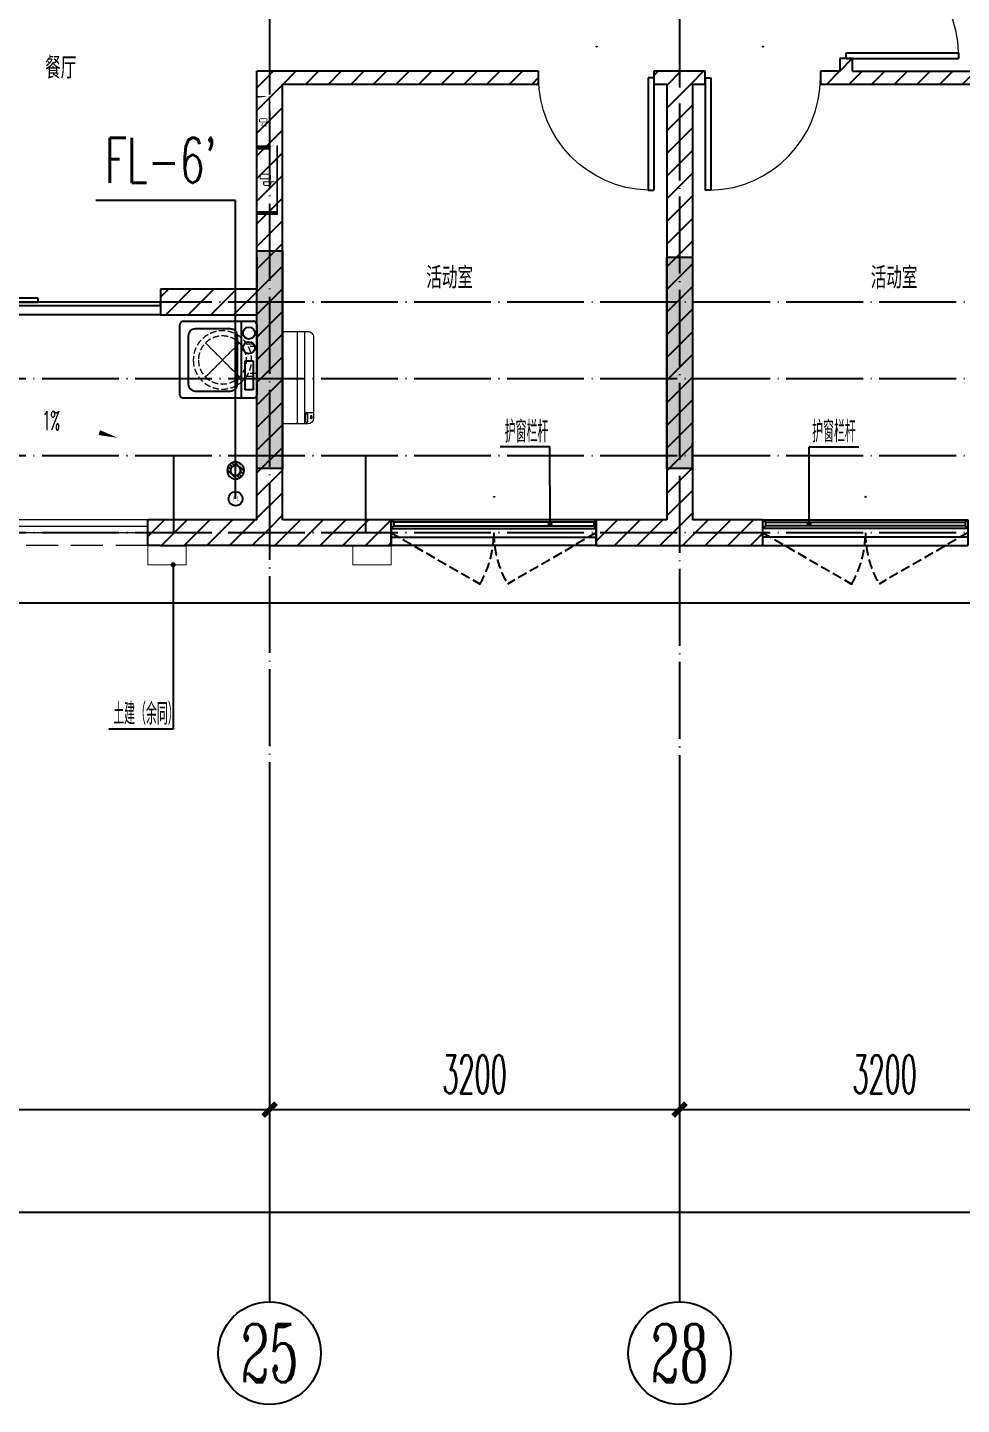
# Model space of a CAD drawing. Extents: x 27938 to 1507990, y 110129 to 923079.
# Drawn here: x 860328 to 867617, y 277410 to 288152 of the extents above; entities that cross this region are included whole.
import ezdxf
from ezdxf.enums import TextEntityAlignment as Align

# ---------------------------------------------------------------- set-up
doc = ezdxf.new("R2010")
doc.units = 0
doc.header["$LTSCALE"] = 1000
doc.header["$MEASUREMENT"] = 0
for name, pattern in [('$1$DASH', [0.35, 0.25, -0.1]), ('DASH', [0.35, 0.25, -0.1]), ('DOTE', [2.4200000000000004, 2, -0.2, 0.02, -0.2])]:
    doc.linetypes.add(name, pattern=pattern)
for name, color, linetype in [('----建筑底图', 8, 'Continuous'), ('3-栏杆1', 135, 'Continuous'), ('AXIS', 3, 'Continuous'), ('AXIS_TEXT', 7, 'Continuous'), ('COLU', 7, 'Continuous'), ('DIM_LEAD', 3, 'Continuous'), ('DIM_废水', 31, 'Continuous'), ('DOTE', 1, 'Continuous'), ('EQUIP_地漏', 7, 'Continuous'), ('LVTRY', 6, 'Continuous'), ('PUB_HATCH', 8, 'Continuous'), ('PUB_TEXT', 4, 'Continuous'), ('S-砼墙填充', 251, 'Continuous'), ('VPIPE-凝结', 150, 'N'), ('VPIPE-废水', 31, 'Continuous'), ('WALL', 9, 'Continuous'), ('WINDOW', 4, 'Continuous'), ('WINDOW_TEXT', 7, 'Continuous'), ('看线', 251, 'Continuous')]:
    doc.layers.add(name, color=color, linetype=linetype)
for name, color, linetype, lineweight in [('EQUIP-消防', 3, 'Continuous', 20), ('平面-排水沟', 86, 'Continuous', 15), ('平面-栏杆', 135, 'Continuous', 15), ('平面-看线', 45, 'Continuous', 15), ('平面-空调预留孔', 173, 'Continuous', 15), ('粉刷', 251, 'Continuous', 9)]:
    doc.layers.add(name, color=color, linetype=linetype, lineweight=lineweight)
doc.styles.add('_TCH_AXIS', font='COMPLEX', dxfattribs={"bigfont": 'GBCBIG'})
doc.styles.add('_TCH_DIM', font='SIMPLEX.shx', dxfattribs={"width": 0.7, "bigfont": 'GBCBIG.shx'})
doc.styles.add('_TCH_DIM_T3', font='SIMPLEX.shx', dxfattribs={"width": 0.4941176470588236, "bigfont": 'GBCBIG.shx'})
doc.styles.add('_TCH_WINDOW', font='SIMPLEX.shx', dxfattribs={"width": 0.7, "height": 3.5, "bigfont": 'GBCBIG.shx'})
doc.styles.add('_TWT_SERIAL', font='SIMPLEX', dxfattribs={"width": 0.8, "height": 3.5, "bigfont": 'HZTXT'})
doc.styles.add('COMPLEX', font='COMPLEX')
doc.styles.get("Standard").update_dxf_attribs({"font": 'gbenor.shx', "bigfont": 'gbcbig.shx'})
doc.styles.add('房间名称', font='TSSDENG', dxfattribs={"width": 0.8, "bigfont": 'HZTXT'})
doc.linetypes.add('N', pattern='A,3,-0.2,["N",Standard,S=0.25,R=0,X=-0.1,Y=-0.115],-0.2', length=3.4)
doc.dimstyles.new('_TCH_ARCH&&100', dxfattribs={"dimtxt": 297.5, "dimasz": 100, "dimexe": 250, "dimexo": 300, "dimgap": 126.25, "dimtad": 1, "dimdec": 0, "dimzin": 0, "dimdsep": 46, "dimtxsty": '_TCH_DIM_T3', "dimblk": 'ARCHTICK', "dimcen": 0.09, "dimclrt": 4, "dimazin": 2, "dimtfac": 1, "dimtdec": 0, "dimtix": 1, "dimtmove": 2, "dimatfit": 3, "dimfxl": 100, "dimtolj": 1, "dimtzin": 0, "dimarcsym": 0})
pattern_1 = [(45, (0, 89.755675), (-88.38838300365748, 88.3883830036575), [])]

# ---------------------------------------------------------------- blocks, each defined once
blk = doc.blocks.new('ASDFSD')
at = {"layer": '3-栏杆1', "color": 5}
for p, q in [((681762.5879415963, 334937.5442401596), (681742.3193111992, 334955.3318184742)), ((681742.3193111992, 334955.3318184742), (681762.5879414161, 334937.5442403179)), ((681762.5879414161, 334937.5442403179), (681762.5879414133, 334908.2619604596)), ((683322.0506670028, 334937.4781505512), (681762.5879414163, 334937.5226424761)), ((683322.0506668226, 334937.5442278689), (683342.3192972196, 334955.3318061834)), ((683342.3192972196, 334955.3318061834), (683322.0506670028, 334937.5442280272)), ((683322.0506670028, 334937.5442280272), (683322.0506670056, 334908.2619481689)), ((681742.3193347491, 334888.4150854239), (681762.5879414133, 334908.2619604596)), ((681762.5879414135, 334908.2403724216), (683322.0506670056, 334908.1959003614)), ((683322.0506670056, 334908.2619481689), (683342.3192736697, 334888.4150731332)), ((683342.3192736697, 334888.4150731332), (683322.0506670056, 334908.2619481689))]:
    blk.add_line(p, q, dxfattribs=at)
blk = doc.blocks.new('A$C001338C2')
for p, q in [((844.9999883423079, 303.6000072514144), (54.99998834231155, 303.6000543390692)), ((109.0525457565491, 214.7673082745569), (109.0525510513944, 303.6000511174025)), ((-1.49359439092e-05, 248.6000576173246), (-2.84423585981e-05, 22.0000576172315)), ((899.9999715576414, 22.00000397306576), (899.9999850640525, 248.6000039731589)), ((21.99997024633922, 5.63059293199e-05), (877.9999702463392, 5.2843679441e-06))]:
    blk.add_line(p, q)
at = {"lineweight": 5}
for p, q in [((899.9999830474662, 214.7672611304297), (-1.69525337697e-05, 214.7673147745954)), ((899.9999787804518, 143.1781611304468), (-2.12195482163e-05, 143.1782147746126))]:
    blk.add_line(p, q, dxfattribs=at)
for points in [[(73.08482630450817, 275.0144977724194), (56.77886350143308, 275.0144987443309, -0.414213562373095), (51.27886382925863, 280.5144990721565), (51.27886400034913, 283.3844664433818, -0.414213562373095), (56.77886432817468, 288.8844661155563), (73.08482713124977, 288.8844651436448, -0.4142135623732024), (78.58482680342422, 283.3844648158192), (78.58482663233372, 280.5144974445939, -0.414213562373095)], [(89.24090579471158, 226.3562818807586), (22.19125331861505, 226.3562858772129, -0.414213562372504), (16.6912536464406, 231.8562862050385), (16.69125431894281, 243.1390318179401, -0.414213562373095), (22.19125464676836, 248.6390314901146), (89.24090712286488, 248.6390274936603, -0.414213562373095), (94.74090679503934, 243.1390271658347), (94.74090612253713, 231.8562815529331, -0.414213562373095)]]:
    blk.add_lwpolyline(points, format="xyb", close=True)
for centre, radius, start, end in [((54.99998506405609, 248.6000543390692), 55.0000000000001, 89.99999658490542, 179.9999965849054), ((844.9999850640525, 248.6000072514144), 55.0000000000001, 359.9999965849054, 89.99999658490542), ((21.9999715576414, 22.00005630592932), 22.00000000000004, 179.9999965849054, 269.9999965849054), ((877.9999715576414, 22.00000528436794), 22.00000000000004, 269.9999965849054, 359.9999965849054)]:
    blk.add_arc(centre, radius, start, end)
blk = doc.blocks.new('RECTANG')
for p, q in [((1.00000000000004, 1.00000000000004), (0, 1.00000000000004)), ((0, 1.00000000000004), (0, 0)), ((1.00000000000004, 0), (1.00000000000004, 1.00000000000004)), ((0, 0), (1.00000000000004, 0))]:
    blk.add_line(p, q)
blk = doc.blocks.new('洗衣机')
at = {"layer": 'LVTRY'}
for p, q in [((3790993.746954995, 243444.5237557961), (3790993.746954995, 242899.1124234381)), ((3791567.361739737, 243472.1311109139), (3791020.978428917, 243472.1311109139)), ((3791116.547650196, 243472.1311109139), (3791116.547650196, 242871.5050683203)), ((3791198.977629842, 243412.6941587822), (3791474.884451542, 243412.6941587822)), ((3791594.59321366, 242899.1124234381), (3791594.59321366, 243444.5237557961)), ((3791145.054954439, 242982.4807401235), (3791145.054954439, 243358.0271784722)), ((3791528.807126945, 243358.0271784722), (3791528.807126945, 242982.4807401235)), ((3791020.978428917, 242871.5050683203), (3791567.361739737, 242871.5050683203)), ((3791474.884451542, 242927.8137598135), (3791198.977629842, 242927.8137598135))]:
    blk.add_line(p, q, dxfattribs=at)
at = {"layer": 'LVTRY', "extrusion": (0, 0, -1)}
for centre, major_axis, ratio, start_param, end_param in [((3791020.978428917, 243444.5237557961), (-1.908531711022078e-08, 27.60735511779785), 0.9863847444471043, -1.570796326112996, 7.008549296472211e-10), ((3791055.147302595, 243379.8474220779), (-1.532403957494624e-08, 46.92390957762836), 0.9863847444493448, 3.141592653920872, 9.424777961100459), ((3791198.977629842, 243358.0271784722), (4.764609934498854e-09, 54.66698031005217), 0.9863847444472746, 4.712388980298719, 6.283185307091227), ((3791474.884451542, 243358.0271784722), (-4.76474120185596e-09, 54.66698031005217), 0.9863847444472746, 8.836242848531128e-11, 1.57079632688087), ((3791567.361739737, 243444.5237557961), (-5.264563262736361e-09, 27.60735511779785), 0.9863847444471043, 1.933262439024475e-10, 1.570796326982994), ((3791055.147302595, 243265.6659087724), (-1.532403957494624e-08, 46.92390957762836), 0.9863847444493448, 3.141592653920872, 9.424777961100459), ((3791198.977629842, 242982.4807401235), (-6.265914279833452e-09, 54.66698031005218), 0.9863847444472746, 3.141592653705994, 4.712388980497749), ((3791474.884451542, 242982.4807401235), (6.265651745155644e-09, 54.66698031005217), 0.986384744447275, 1.570796326681842, 3.141592653473596), ((3791020.978428917, 242899.1124234381), (1.908525212675288e-08, 27.60735511779785), 0.9863847444471043, 3.14159265288894, 4.712388979702792), ((3791567.361739737, 242899.1124234381), (5.264433297526799e-09, 27.60735511779784), 0.9863847444471044, 1.570796326606803, 3.141592653396471)]:
    blk.add_ellipse(centre, major_axis=major_axis, ratio=ratio, start_param=start_param, end_param=end_param, dxfattribs=at)
at = {"layer": 'LVTRY', "xscale": 63.25620569481588, "yscale": 224.5369532744355, "zscale": 64.12934308941763, "rotation": 180}
blk.add_blockref('RECTANG', (3791085.200501846, 243162.4333077016), dxfattribs=at)
blk = doc.blocks.new('$TwtSys$00000543')
for p, q in [((-93.61191613507253, -8.532828222891112), (8.532828222720127, 93.61191613524352)), ((-8.532828222720127, -93.61191613524352), (93.6119161354145, 8.532828222891112)), ((12.46562189858378, 55.00516585458899), (41.70321270589193, 84.24275666206813)), ((39.88082245889382, 39.88082245889382), (66.46803743171768, 66.46803743154669)), ((55.00516585475998, 12.46562189841279), (84.24275666206813, 41.70321270589193)), ((-84.24275666206813, -41.70321270589193), (-55.00516585475998, -12.46562189841279)), ((-66.46803743308556, -66.46803743308556), (-39.88082245889382, -39.88082245889382)), ((-41.70321270589193, -84.24275666206813), (-12.46562189824181, -55.00516585458899))]:
    blk.add_line(p, q)
for radius in [94, 56.4]:
    blk.add_circle((0, 0), radius)
blk = doc.blocks.new('dnfhfn')
at = {"linetype": '$1$DASH', "ltscale": 0.2}
for p, q in [((101.8984962723892, 495.000031470118, -2.359636360997379e-09), (121.8984962723892, 495.000031470118, -2.359636360997379e-09)), ((101.8984962723892, 417.1853479389541, -2.359636360997379e-09), (101.8984962723892, 495.000031470118, -2.359636360997379e-09)), ((121.8984962723892, 495.000031470118, -2.359636360997379e-09), (121.8984962723892, 429.0058331504954, -2.359636360997379e-09)), ((353.1017998967993, 495.000031470118, -2.359636360997379e-09), (333.1017998967993, 495.000031470118, -2.359636360997379e-09)), ((333.1017998967993, 495.000031470118, -2.359636360997379e-09), (333.1017998967993, 429.0058331504954, -2.359636360997379e-09)), ((353.1017998967993, 417.1853479389541, -2.359636360997379e-09), (353.1017998967993, 495.000031470118, -2.359636360997379e-09))]:
    blk.add_line(p, q, dxfattribs=at)
at = {"linetype": '$1$DASH', "ltscale": 0.2, "elevation": -2.359636360997379e-09}
for points in [[(94.91774319857359, 360.0825529289432), (94.91774319857359, 360.0825529289432), (360.0827860850841, 94.91750992601737), (360.0827860850841, 94.91750992601737)], [(360.0827861726284, 360.0825529010035), (94.91774310916662, 94.91750995395705), (94.91774310916662, 94.91750995395705), (360.0827861726284, 360.0825529010035)]]:
    blk.add_lwpolyline(points, close=True, dxfattribs=at)
at = {"linetype": '$1$DASH', "ltscale": 0.2}
for radius in [227.5000000426377, 187.5000000426377]:
    blk.add_circle((227.5002646408975, 227.5000314274803, -2.359636360997379e-09), radius, dxfattribs=at)
blk = doc.blocks.new('GDGDGRD')
at = {"layer": 'S-砼墙填充'}
h = blk.add_hatch(color=256, dxfattribs=at)
h.dxf.hatch_style = 1
h.paths.add_polyline_path([(433016.5684015006, 287315.3648366724), (433016.5684015006, 287115.3648366724), (433216.5684056897, 287115.3630851979), (433216.5684056198, 288765.3626271576), (433016.5684057334, 288765.362627037), (433016.5684055993, 288765.3626271576), (433016.5684057092, 287115.3630856661)])
h = blk.add_hatch(color=256, dxfattribs=at)
h.dxf.hatch_style = 1
h.paths.add_polyline_path([(436416.5442748284, 288315.3630931432), (436416.5442743464, 288565.3638601754), (436416.5442743464, 288765.3638601754), (436416.5442741448, 288515.3630931432), (436416.5442745481, 288815.3646272075), (436216.5442748922, 288815.3646272075), (436216.544275146, 287115.363093024), (436416.5442748205, 287115.363093024)])
at = {"layer": 'COLU', "color": 6}
for points in [[(433016.5684015006, 287315.3648366724), (433016.5684015006, 287115.3648366724), (433216.5684056897, 287115.3630851979), (433216.5684056198, 288765.3626271576), (433016.5684057334, 288765.362627037), (433016.5684057334, 288765.362627037), (433016.5684055993, 288765.3626271576), (433016.5684057092, 287115.3630856661)], [(436416.5442748284, 288315.3630931432), (436416.5442743464, 288565.3638601754), (436416.5442743464, 288765.3638601754), (436416.5442741448, 288515.3630931432), (436416.5442745481, 288815.3646272075), (436216.5442748922, 288815.3646272075), (436216.544275146, 287115.363093024), (436416.5442748205, 287115.363093024), (436416.5442748284, 288315.3630931432)]]:
    blk.add_lwpolyline(points, close=True, dxfattribs=at)
blk = doc.blocks.new('GDGRDGDRGDFD')
at = {"layer": 'EQUIP-消防', "const_width": 12.82051282052028}
blk.add_lwpolyline([(136866.5605577994, 335507.811971089), (136366.5605577994, 335507.8119710906), (136366.5605577991, 335347.8119710904), (136866.5605577991, 335347.8119710888)], close=True, dxfattribs=at)
at = {"layer": 'PUB_TEXT', "color": 7, "true_color": 0xffffff, "style": '房间名称', "width": 0.8}
blk.add_text('qD', height=90, dxfattribs=at).set_placement((136565.0499633249, 335395.5346836653))
blk = doc.blocks.new('FSFSFSFSEG')
at = {"layer": 'EQUIP-消防', "const_width": 12.82051282052028}
blk.add_lwpolyline([(136866.5605577994, 335152.5449090759), (136466.5605577994, 335152.5449090774), (136466.5605577991, 335052.5449090772), (136866.5605577991, 335052.5449090757)], close=True, dxfattribs=at)
at = {"layer": 'PUB_TEXT', "color": 7, "true_color": 0xffffff, "style": '房间名称', "width": 0.8}
blk.add_text('rD', height=64.8, dxfattribs=at).set_placement((136633.7425204425, 335069.0046025831))
blk = doc.blocks.new('GDFGDDADWADAW')
at = {"rotation": 90}
for name, p in [('FSFSFSFSEG', (789969.208473292, 153148.4052303833)), ('GDGRDGDRGDFD', (790324.4755353036, 152748.405230383))]:
    blk.add_blockref(name, p, dxfattribs=at)
blk = doc.blocks.new('_ArchTick')
at = {"color": 0, "linetype": 'ByBlock', "const_width": 0.4}
blk.add_lwpolyline([(-0.5, -0.5), (0.5, 0.5)], dxfattribs=at)
blk = doc.blocks.new('*D1114')
at = {"layer": 'AXIS', "color": 0, "lineweight": -2}
for p, q in [((13602.46589114168, -31499.80005289003), (13602.46589114168, -34749.80005289003)), ((65002.4658904167, -31499.80005289003), (65002.4658904167, -34749.80005289003)), ((13602.46589114168, -34499.80005289003), (65002.4658904167, -34499.80005289003))]:
    blk.add_line(p, q, dxfattribs=at)
at = {"layer": 'Defpoints', "color": 0}
for p in [(13602.46589114168, -31199.80005289003), (65002.4658904167, -31199.80005289003), (65002.4658904167, -34499.80005289003)]:
    blk.add_point(p, dxfattribs=at)
at = {"layer": 'AXIS', "color": 0, "lineweight": -2, "xscale": 100, "yscale": 100, "zscale": 100, "rotation": 180}
blk.add_blockref('_ArchTick', (13602.46589114168, -34499.80005289003), dxfattribs=at)
at = {"layer": 'AXIS', "color": 0, "lineweight": -2, "xscale": 100, "yscale": 100, "zscale": 100}
blk.add_blockref('_ArchTick', (65002.4658904167, -34499.80005289003), dxfattribs=at)
at = {"layer": 'AXIS', "color": 4, "insert": (39302.46589077919, -34224.80005289003), "char_height": 297.5, "attachment_point": 5, "style": '_TCH_DIM_T3'}
blk.add_mtext('\\A1;51400', dxfattribs=at)
blk = doc.blocks.new('*D1125')
at = {"layer": 'AXIS', "color": 0, "lineweight": -2}
for p, q in [((51802.45931779477, -31499.80005289003), (51802.45931779477, -33949.80005289003)), ((55002.47423640592, -31499.80005289003), (55002.47423640592, -33949.80005289003)), ((51802.45931779477, -33699.80005289003), (55002.47423640592, -33699.80005289003))]:
    blk.add_line(p, q, dxfattribs=at)
at = {"layer": 'Defpoints', "color": 0}
for p in [(51802.45931779477, -31199.80005289003), (55002.47423640592, -31199.80005289003), (55002.47423640592, -33699.80005289003)]:
    blk.add_point(p, dxfattribs=at)
at = {"layer": 'AXIS', "color": 0, "lineweight": -2, "xscale": 100, "yscale": 100, "zscale": 100, "rotation": 180}
blk.add_blockref('_ArchTick', (51802.45931779477, -33699.80005289003), dxfattribs=at)
at = {"layer": 'AXIS', "color": 0, "lineweight": -2, "xscale": 100, "yscale": 100, "zscale": 100}
blk.add_blockref('_ArchTick', (55002.47423640592, -33699.80005289003), dxfattribs=at)
at = {"layer": 'AXIS', "color": 4, "insert": (53402.46677710034, -33424.80005289003), "char_height": 297.5, "attachment_point": 5, "style": '_TCH_DIM_T3'}
blk.add_mtext('\\A1;3200', dxfattribs=at)
blk = doc.blocks.new('*D1126')
at = {"layer": 'AXIS', "color": 0, "lineweight": -2}
for p, q in [((48602.44441606791, -31499.80005289003), (48602.44441606791, -33949.80005289003)), ((51802.45931779477, -31499.80005289003), (51802.45931779477, -33949.80005289003)), ((48602.44441606791, -33699.80005289003), (51802.45931779477, -33699.80005289003))]:
    blk.add_line(p, q, dxfattribs=at)
at = {"layer": 'Defpoints', "color": 0}
for p in [(48602.44441606791, -31199.80005289003), (51802.45931779477, -31199.80005289003), (51802.45931779477, -33699.80005289003)]:
    blk.add_point(p, dxfattribs=at)
at = {"layer": 'AXIS', "color": 0, "lineweight": -2, "xscale": 100, "yscale": 100, "zscale": 100, "rotation": 180}
blk.add_blockref('_ArchTick', (48602.44441606791, -33699.80005289003), dxfattribs=at)
at = {"layer": 'AXIS', "color": 0, "lineweight": -2, "xscale": 100, "yscale": 100, "zscale": 100}
blk.add_blockref('_ArchTick', (51802.45931779477, -33699.80005289003), dxfattribs=at)
at = {"layer": 'AXIS', "color": 4, "insert": (50202.45186693134, -33424.80005289003), "char_height": 297.5, "attachment_point": 5, "style": '_TCH_DIM_T3'}
blk.add_mtext('\\A1;3200', dxfattribs=at)
blk = doc.blocks.new('*D1127')
at = {"layer": 'AXIS', "color": 0, "lineweight": -2}
for p, q in [((42802.45931539853, -31499.80005289003), (42802.45931539853, -33949.80005289003)), ((48602.44441606791, -31499.80005289003), (48602.44441606791, -33949.80005289003)), ((42802.45931539853, -33699.80005289003), (48602.44441606791, -33699.80005289003))]:
    blk.add_line(p, q, dxfattribs=at)
at = {"layer": 'Defpoints', "color": 0}
for p in [(42802.45931539853, -31199.80005289003), (48602.44441606791, -31199.80005289003), (48602.44441606791, -33699.80005289003)]:
    blk.add_point(p, dxfattribs=at)
at = {"layer": 'AXIS', "color": 0, "lineweight": -2, "xscale": 100, "yscale": 100, "zscale": 100, "rotation": 180}
blk.add_blockref('_ArchTick', (42802.45931539853, -33699.80005289003), dxfattribs=at)
at = {"layer": 'AXIS', "color": 0, "lineweight": -2, "xscale": 100, "yscale": 100, "zscale": 100}
blk.add_blockref('_ArchTick', (48602.44441606791, -33699.80005289003), dxfattribs=at)
at = {"layer": 'AXIS', "color": 4, "insert": (45702.45186573322, -33424.80005289003), "char_height": 297.5, "attachment_point": 5, "style": '_TCH_DIM_T3'}
blk.add_mtext('\\A1;5800', dxfattribs=at)
blk = doc.blocks.new('_AXISO')
blk.add_circle((0, 0), 0.5)
at = {"layer": 'AXIS_TEXT', "style": 'COMPLEX', "width": 1.041666666666667}
blk.add_attdef('A', text='', height=0.56, dxfattribs=at).set_placement((-0.25, -0.28), (0.25, -0.28), align=Align.FIT)
blk = doc.blocks.new('$WINLIB2D$00000001')
at = {"color": 0}
for points in [[(-0.4999999999999964, 0.5000000000000142), (-0.4999999999999964, -0.4999999999999858)], [(-0.4999999999999964, 0.5000000000000142), (0.5000000000000036, 0.5000000000000142)], [(0.5000000000000036, -0.4999999999999858), (0.5000000000000036, 0.5000000000000142)], [(0.5000000000000036, 0.1666666666666714), (-0.4999999999999964, 0.1666666666666714)], [(0.5000000000000036, -0.1666666666666572), (-0.4999999999999964, -0.1666666666666572)], [(-0.4999999999999964, -0.4999999999999858), (0.5000000000000036, -0.4999999999999858)]]:
    blk.add_lwpolyline(points, dxfattribs=at)
blk = doc.blocks.new('$DorLib2D$00000138')
at = {"color": 0, "linetype": 'Continuous'}
for p, q in [((-0.2875000000003638, -2.131628207280301e-14), (-0.2875000000003638, 0.1537753792110692)), ((-0.2875000000003638, 0.1537753792110692), (0, 0.1537753792110692)), ((0, 0.1537753792110976), (0, 7.105427357601002e-15)), ((0.2875000000003638, 0.1537753792110692), (0, 0.1537753792110692)), ((0.2875000000003638, -2.131628207280301e-14), (0.2875000000003638, 0.1537753792110692)), ((-0.5, -0.139864741756405), (-0.5, -2.131628207280301e-14)), ((-0.5, -2.131628207280301e-14), (-0.21875, -2.131628207280301e-14)), ((0, -2.131628207280301e-14), (-0.2875000000003638, -2.131628207280301e-14)), ((-0.21875, -2.131628207280301e-14), (-0.21875, -0.139864741756405)), ((0, -2.131628207280301e-14), (0.2875000000003638, -2.131628207280301e-14)), ((0.21875, -2.131628207280301e-14), (0.21875, -0.139864741756405)), ((0.5, -2.131628207280301e-14), (0.21875, -2.131628207280301e-14)), ((0.5, -2.131628207280301e-14), (0.5, -0.194552241756405)), ((0.5, -0.139864741756405), (0.5, -2.131628207280301e-14)), ((-0.21875, -0.139864741756405), (-0.5, -0.139864741756405)), ((0.21875, -0.139864741756405), (0.5, -0.139864741756405)), ((-0.1856715078083653, -0.1859990653694013), (-0.03702418641842087, -0.1859990653694013)), ((-0.03702418641842087, -0.1859990653694013), (-0.101855674160106, -0.2582593850092678)), ((-0.101855674160106, -0.2582593850092678), (-0.101855674160106, -0.1859990653694013)), ((0.1856715078083653, -0.1859990653694013), (0.03702418641842087, -0.1859990653694013)), ((0.03702418641842087, -0.1859990653694013), (0.101855674160106, -0.2582593850092678)), ((0.101855674160106, -0.2582593850092678), (0.101855674160106, -0.1859990653694013))]:
    blk.add_line(p, q, dxfattribs=at)
blk = doc.blocks.new('$DorLib2D$00000001')
for p, q in [((0.45, 0.9750000000000001), (0.5000000000000002, 0.9750000000000001)), ((0.45, 0), (0.45, 0.9750000000000001)), ((0.5, 0), (0.5, 0.9750000000000001)), ((0.5, 0), (0.45, 0))]:
    blk.add_line(p, q)
at = {"lineweight": 13}
blk.add_arc((0.475, 0), 0.975, 91.4692835813538, 180, dxfattribs=at)
blk = doc.blocks.new('A$C1B43746D')
at = {"layer": 'PUB_HATCH'}
h = blk.add_hatch(dxfattribs=at)
h.set_pattern_fill('普通砖', color=256, scale=50, style=0)
h.set_pattern_definition(pattern_1)
h.paths.add_polyline_path([(53152.48835258504, -25599.80004622494), (53152.48835257265, -25499.80004627534), (53052.48835257289, -25499.8000462876), (53052.48835258514, -25599.80004622684), (53085.82168592254, -25633.13337955953)])
h = blk.add_hatch(dxfattribs=at)
h.set_pattern_fill('普通砖', color=256, scale=50, style=0)
h.set_pattern_definition(pattern_1)
h.paths.add_polyline_path([(48569.13254733104, -27399.80005400351), (48702.46588065964, -27399.80005401767), (48702.46588086814, -25699.80004631066), (48502.46588088044, -25599.80004631454), (48502.46588067195, -27299.80005400357)])
h = blk.add_hatch(dxfattribs=at)
h.set_pattern_fill('普通砖', color=256, scale=50, style=0)
h.set_pattern_definition(pattern_1)
h.paths.add_polyline_path([(48702.46588086814, -25699.80004631066), (50702.47729313216, -25699.80004627214), (50702.47729313024, -25599.80004627213), (48502.46588088044, -25599.80004631454)])
h = blk.add_hatch(dxfattribs=at)
h.set_pattern_fill('普通砖', color=256, scale=50, style=0)
h.set_pattern_definition(pattern_1)
h.paths.add_polyline_path([(51802.46588362258, -25599.80004625092), (51602.47729313083, -25599.80004625478), (51602.47729313275, -25699.8000462548), (51702.46588362453, -25699.80004625287), (51802.46588362385, -25666.46671291758)])
h = blk.add_hatch(dxfattribs=at)
h.set_pattern_fill('普通砖', color=256, scale=50, style=0)
h.set_pattern_definition(pattern_1)
h.paths.add_polyline_path([(51802.46588362385, -25666.46671291758), (51702.46588362453, -25699.80004625287), (51702.46588362452, -29099.80006108555), (51802.46588362449, -29166.46672775222), (51902.46588362445, -29099.80006108557), (51902.46588362444, -25699.80004624894)])
h = blk.add_hatch(dxfattribs=at)
h.set_pattern_fill('普通砖', color=256, scale=50, style=0)
h.set_pattern_definition(pattern_1)
h.paths.add_polyline_path([(51902.46588362444, -25699.80004624894), (52002.45447411856, -25699.80004624702), (52002.45447411663, -25599.80004624708), (51802.46588362258, -25599.80004625092), (51802.46588362385, -25666.46671291758)])
h = blk.add_hatch(dxfattribs=at)
h.set_pattern_fill('普通砖', color=256, scale=50, style=0)
h.set_pattern_definition(pattern_1)
h.paths.add_polyline_path([(53052.48835258514, -25599.80004622684), (52902.45447411604, -25599.80004622973), (52902.45447411797, -25699.80004622971), (53052.48835259746, -25699.80004622682), (53085.82168592254, -25633.13337955953)])
h = blk.add_hatch(dxfattribs=at)
h.set_pattern_fill('普通砖', color=256, scale=50, style=0)
h.set_pattern_definition(pattern_1)
h.paths.add_polyline_path([(53085.82168592254, -25633.13337955953), (53052.48835259746, -25699.80004622682), (54902.46589093385, -25699.80004619117), (55102.4658909215, -25599.80004618733), (53152.48835258504, -25599.80004622494)])
h = blk.add_hatch(dxfattribs=at)
h.set_pattern_fill('普通砖', color=256, scale=50, style=0)
h.set_pattern_definition(pattern_1)
h.paths.add_polyline_path([(48502.46588067195, -27299.80005400357), (47752.47729719671, -27299.80005398977), (47752.47729719304, -27499.80005398974), (48502.46588066155, -27499.80005400356), (48569.13254733104, -27399.80005400351)])
h = blk.add_hatch(dxfattribs=at)
h.set_pattern_fill('普通砖', color=256, scale=50, style=0)
h.set_pattern_definition(pattern_1)
h.paths.add_polyline_path([(48602.46588069413, -29166.46672775221), (48702.4658806935, -29099.80006108555), (48702.46588065964, -27399.80005400341), (48569.13254733104, -27399.80005400827), (48502.46588066155, -27499.80005400356), (48502.46588069341, -29099.80006108554)])
h = blk.add_hatch(dxfattribs=at)
h.set_pattern_fill('普通砖', color=256, scale=50, style=0)
h.set_pattern_definition(pattern_1)
h.paths.add_polyline_path([(47852.47124602705, -29199.80005803297), (47852.46587653877, -29099.80005289015), (47652.465876895, -29099.8000612511), (47652.46588525595, -29299.8000612511), (47752.46588072227, -29299.80005707072)])
h = blk.add_hatch(dxfattribs=at)
h.set_pattern_fill('普通砖', color=256, scale=50, style=0)
h.set_pattern_definition(pattern_1)
h.paths.add_polyline_path([(48602.46588069413, -29166.46672775221), (48502.46588069341, -29099.80006108554), (47852.48734612542, -29099.80006108555), (47852.47124602705, -29199.80005803297), (47952.46588072173, -29299.80006108545), (48602.4658806955, -29299.80006108555)])
h = blk.add_hatch(dxfattribs=at)
h.set_pattern_fill('普通砖', color=256, scale=50, style=0)
h.set_pattern_definition(pattern_1)
h.paths.add_polyline_path([(48602.4658806955, -29299.80006108555), (49552.46587574124, -29299.80006108555), (49552.46587574125, -29099.80006108558), (48702.4658806935, -29099.80006108555), (48602.46588069414, -29166.46672775221)])
h = blk.add_hatch(dxfattribs=at)
h.set_pattern_fill('普通砖', color=256, scale=50, style=0)
h.set_pattern_definition(pattern_1)
h.paths.add_polyline_path([(51702.46588362452, -29099.80006108555), (51152.46587574125, -29099.80006108558), (51152.46587574124, -29299.80006108555), (51802.46588362451, -29299.80006108555), (51802.46588362449, -29166.46672775222)])
h = blk.add_hatch(dxfattribs=at)
h.set_pattern_fill('普通砖', color=256, scale=50, style=0)
h.set_pattern_definition(pattern_1)
h.paths.add_polyline_path([(51802.46588362451, -29299.80006108555), (52452.46589150786, -29299.80006108555), (52452.46589150787, -29099.8000610856), (51902.46588362445, -29099.80006108557), (51802.46588362449, -29166.46672775222)])
h = blk.add_hatch(dxfattribs=at)
h.set_pattern_fill('普通砖', color=256, scale=50, style=0)
h.set_pattern_definition(pattern_1)
h.paths.add_polyline_path([(47952.46588072204, -29299.80006066483), (47852.47124602705, -29199.80005803297), (47752.46588072227, -29299.80005707072)])
at = {"color": 8, "const_width": 8}
for points in [[(47652.46588527528, -29299.80057554814), (47652.46588527528, -29449.80057554814), (47952.46588527528, -29449.80057554814), (47952.465885279, -29299.80006184481)], [(49252.46588515979, -29299.80057548691), (49252.46588515979, -29449.80057548691), (49552.46588515979, -29449.80057548691), (49552.46588516352, -29299.80006178358)]]:
    blk.add_lwpolyline(points, dxfattribs=at)
at = {"layer": 'AXIS', "color": 8}
for p, q in [((48602.44441606791, -31199.72058973619), (48602.44441606791, -35199.72058973619)), ((51802.45931779465, -31199.85803825059), (51802.45931779465, -35199.85803825059))]:
    blk.add_line(p, q, dxfattribs=at)
at = {"layer": 'DIM_LEAD', "color": 8}
for p, q in [((50791.1221332117, -28530.62448011013), (50402.86409140003, -28530.62448011013)), ((50791.13170127827, -29132.61366520147), (50791.1221332117, -28530.62448011013)), ((52813.80006597075, -29132.61366520147), (52813.80963403732, -28530.62448011013)), ((52813.80963403732, -28530.62448011013), (53202.06767584899, -28530.62448011013)), ((47850.4467573216, -29449.80007224804), (47850.4467573216, -30731.5616149478)), ((47850.4467573216, -29449.80007224804), (47850.4467573216, -30731.5616149478)), ((47850.4467573216, -29449.80007224804), (47850.4467573216, -30731.5616149478)), ((47850.4467573216, -29449.80007224804), (47850.4467573216, -30731.5616149478)), ((47850.4467573216, -30731.5616149478), (47347.68487571232, -30731.5616149478))]:
    blk.add_line(p, q, dxfattribs=at)
at = {"layer": 'DIM_LEAD', "color": 8, "const_width": 20}
for points in [[(50791.1318602191, -29142.61366520021, 1), (50791.13154233743, -29122.61366520273, 1)], [(52813.79990702991, -29142.61366520021, 1), (52813.80022491158, -29122.61366520273, 1)], [(47850.4467573216, -29439.80007224804, 1), (47850.4467573216, -29459.80007224804, 1)], [(47850.4467573216, -29439.80007224804, 1), (47850.4467573216, -29459.80007224804, 1)], [(47850.4467573216, -29439.80007224804, 1), (47850.4467573216, -29459.80007224804, 1)], [(47850.4467573216, -29439.80007224804, 1), (47850.4467573216, -29459.80007224804, 1)]]:
    blk.add_lwpolyline(points, format="xyb", close=True, dxfattribs=at)
at = {"layer": 'DOTE', "color": 169, "linetype": 'DOTE', "ltscale": 0.3}
for p, q in [((48602.68280051742, -20099.80005330965), (48602.44441436103, -31199.80005289003)), ((51802.46588362451, -24399.80005406681), (51802.46588362451, -31199.80005289003)), ((66302.46589040197, -27399.80006144871), (12302.46589115635, -27399.80006144871)), ((66302.46589040197, -27999.80006144877), (12302.46589115635, -27999.80006144877)), ((66302.46589040197, -28599.80005289009), (12302.46589115635, -28599.80005289009)), ((47852.50023186347, -28599.80005289003), (47852.4873461253, -29199.80005289003)), ((49352.47016548645, -28599.80005289003), (49352.48305122461, -29199.80005289003)), ((66302.46589040197, -29199.80005289009), (12302.46589115635, -29199.80005289003))]:
    blk.add_line(p, q, dxfattribs=at)
at = {"layer": 'VPIPE-凝结', "color": 8, "ltscale": 0.1}
blk.add_lwpolyline([(48337.48353476904, -28879.8000610944), (48337.48353476892, -28779.8000610944)], dxfattribs=at)
at = {"layer": 'VPIPE-废水', "color": 8}
blk.add_circle((48337.48353476904, -28934.8000610944), 55, dxfattribs=at)
at = {"layer": 'WALL', "color": 8}
for p, q in [((53152.48835257265, -25499.80004627534), (53052.48835257289, -25499.8000462876)), ((53052.48835257289, -25499.8000462876), (53052.48835258514, -25599.80004622684)), ((53152.48835258504, -25599.80004622494), (53152.48835257265, -25499.80004627534)), ((48502.46588067195, -27299.80005400357), (48502.46588088044, -25599.80004631454)), ((50702.47729313024, -25599.80004627213), (48502.46588088044, -25599.80004631454)), ((50702.47729313216, -25699.80004627214), (50702.47729313024, -25599.80004627213)), ((51802.46588362258, -25599.80004625092), (51602.47729313083, -25599.80004625478)), ((51602.47729313083, -25599.80004625478), (51602.47729313275, -25699.8000462548)), ((52002.45447411663, -25599.80004624708), (51802.46588362258, -25599.80004625092)), ((52002.45447411856, -25699.80004624702), (52002.45447411663, -25599.80004624708)), ((53052.48835258514, -25599.80004622684), (52902.45447411604, -25599.80004622973)), ((52902.45447411604, -25599.80004622973), (52902.45447411797, -25699.80004622971)), ((53152.48835258504, -25599.80004622494), (55102.4658909215, -25599.80004618733)), ((48702.46588065964, -27399.80005401767), (48702.46588086814, -25699.80004631066)), ((48702.46588086814, -25699.80004631066), (50702.47729313216, -25699.80004627214)), ((51602.47729313275, -25699.8000462548), (51702.46588362453, -25699.80004625287)), ((51702.46588362453, -25699.80004625287), (51702.46588362452, -29099.80006108555)), ((51902.46588362444, -25699.80004624894), (51902.46588362445, -29099.80006108557)), ((51902.46588362444, -25699.80004624894), (52002.45447411856, -25699.80004624702)), ((52902.45447411797, -25699.80004622971), (53052.48835259746, -25699.80004622682)), ((53052.48835259746, -25699.80004622682), (54902.46589093385, -25699.80004619117)), ((48502.46588067195, -27299.80005400357), (47752.47729719671, -27299.80005398977)), ((47752.47729719671, -27299.80005398977), (47752.47729719304, -27499.80005398974)), ((48702.4658806935, -29099.80006108555), (48702.46588065964, -27399.80005400341)), ((47752.47729719304, -27499.80005398974), (48502.46588066155, -27499.80005400356)), ((48502.46588069341, -29099.80006108554), (48502.46588066155, -27499.80005400356)), ((47852.46587653877, -29099.80005289015), (47652.465876895, -29099.8000612511)), ((47652.46588525595, -29299.8000612511), (47652.465876895, -29099.8000612511)), ((48502.46588069341, -29099.80006108554), (47852.48734612542, -29099.80006108555)), ((49552.46587574125, -29099.80006108558), (48702.4658806935, -29099.80006108555)), ((49552.46587574124, -29299.80006108555), (49552.46587574125, -29099.80006108558)), ((51702.46588362452, -29099.80006108555), (51152.46587574125, -29099.80006108558)), ((51152.46587574125, -29099.80006108558), (51152.46587574124, -29299.80006108555)), ((52452.46589150787, -29099.8000610856), (51902.46588362445, -29099.80006108557)), ((52452.46589150786, -29299.80006108555), (52452.46589150787, -29099.8000610856)), ((47752.46588072227, -29299.80005707072), (47652.46588525595, -29299.8000612511)), ((47752.46588072204, -29299.80006067042), (47752.46588072227, -29299.80005707072)), ((47752.46588072204, -29299.80006067042), (47952.46588072204, -29299.80006066483)), ((47952.46588072204, -29299.80006066483), (47952.46588072173, -29299.80006108545)), ((48602.4658806955, -29299.80006108555), (47952.46588072173, -29299.80006108545)), ((48602.4658806955, -29299.80006108555), (49552.46587574124, -29299.80006108555)), ((51152.46587574124, -29299.80006108555), (51802.46588362451, -29299.80006108555)), ((51802.46588362451, -29299.80006108555), (52452.46589150786, -29299.80006108555))]:
    blk.add_line(p, q, dxfattribs=at)
at = {"layer": 'WINDOW', "color": 8}
blk.add_line((47752.47729719299, -27499.80005398974), (43252.46587658344, -27499.80005390683), dxfattribs=at)
at = {"layer": 'WINDOW', "color": 8, "linetype": 'DASH', "ltscale": 0.3}
for points in [[(49552.46587578591, -29199.80006108538), (50245.28619881882, -29599.80006108736, 0.1316524975905399), (50352.4658757922, -29199.80006107769)], [(51152.46587579849, -29199.80006108538), (50459.64555276558, -29599.80006108736, -0.1316524975905399), (50352.4658757922, -29199.80006107769)], [(52452.46589145053, -29199.80006108538), (53145.28621448344, -29599.80006108736, 0.1316524975905399), (53252.46589145681, -29199.80006107769)], [(54052.4658914631, -29199.80006108538), (53359.64556843019, -29599.80006108736, -0.1316524975905399), (53252.46589145681, -29199.80006107769)]]:
    blk.add_lwpolyline(points, format="xyb", dxfattribs=at)
at = {"layer": '平面-排水沟', "color": 8}
blk.add_lwpolyline([(46996.18933339184, -28338.89832143241, 0, 0, 0), (47417.5993492892, -28459.66314732673, 0, 40.00000000000001, 0), (47273.40351900874, -28418.34048369372, 0, 0, 0)], format="xyseb", dxfattribs=at)
at = {"layer": '平面-栏杆', "color": 8}
for points in [[(47652.46588072204, -29149.80006121966), (43002.46588072577, -29149.80006276077)], [(47652.46588072204, -29199.80006121873), (43002.46588072577, -29199.80006276077)]]:
    blk.add_lwpolyline(points, dxfattribs=at)
at = {"layer": '平面-看线', "color": 8}
blk.add_lwpolyline([(47652.46588072204, -29099.80006122036), (43002.46588072577, -29099.800062761)], dxfattribs=at)
at = {"layer": '平面-看线', "color": 8, "linetype": 'DASH'}
blk.add_lwpolyline([(47652.46588072204, -29299.80006121733), (43002.46586250723, -29299.79918664094)], dxfattribs=at)
at = {"layer": '看线', "color": 8}
blk.add_lwpolyline([(61902.46586443065, -28549.80005305319), (61902.46586046868, -29749.80005237326), (41552.46488020138, -29749.80005237326), (41552.47008036403, -28249.80005354295), (39302.46589077916, -28249.80006093608)], dxfattribs=at)
at = {"color": 8, "xscale": -1}
for name, p in [('GDGDGRD', (484919.0445932514, -315815.1631473267)), ('ASDFSD', (735794.7852027001, -364055.1318801321))]:
    blk.add_blockref(name, p, dxfattribs=at)
at = {"color": 8}
for name, p in [('GDFGDDADWADAW', (-406314.1128116931, -315815.1631473267)), ('ASDFSD', (-632189.8534354508, -364055.1318801321))]:
    blk.add_blockref(name, p, dxfattribs=at)
at = {"layer": 'AXIS', "color": 8}
ref = blk.add_blockref('_AXISO', (48602.44441606791, -35599.72058973619), dxfattribs=dict(at, xscale=800, yscale=800, zscale=800))
ref.add_attrib('A', '25', dxfattribs={"layer": 'AXIS_TEXT', "color": 8, "ltscale": 0.5, "height": 452.5483399593904, "style": '_TCH_AXIS', "width": 0.6176470588235344}).set_placement((48376.17024608822, -35825.99475971588), (48828.71858604761, -35825.99475971588), align=Align.FIT)
ref = blk.add_blockref('_AXISO', (51802.45931779465, -35599.85803825059), dxfattribs=dict(at, xscale=800, yscale=800, zscale=800))
ref.add_attrib('A', '28', dxfattribs={"layer": 'AXIS_TEXT', "color": 8, "ltscale": 0.5, "height": 452.5483399593904, "style": '_TCH_AXIS', "width": 0.6176470588235343}).set_placement((51576.18514781495, -35826.13220823029), (52028.73348777435, -35826.13220823029), align=Align.FIT)
at = {"layer": 'EQUIP_地漏', "color": 8, "xscale": -0.7000000000000001, "yscale": 0.7000000000000001, "zscale": 0.7000000000000001}
blk.add_blockref('$TwtSys$00000543', (48337.48353476892, -28714.00006109441), dxfattribs=at)
at = {"layer": 'WINDOW', "color": 8}
ref = blk.add_blockref('$DorLib2D$00000001', (53102.48835251766, -25049.80004628125), dxfattribs=dict(at, xscale=-900, yscale=-900, zscale=-900, rotation=90.00000000702411))
ref.add_attrib('A', 'M0922', (53332.79887921306, -25136.10547437117), dxfattribs={"layer": 'WINDOW_TEXT', "color": 8, "ltscale": 0.5, "height": 4.25, "rotation": 90.00000000702411, "style": '_TCH_WINDOW', "width": 0.4941176470588236})
ref = blk.add_blockref('$DorLib2D$00000001', (51152.4772931314, -25649.80004626344), dxfattribs=dict(at, xscale=900, yscale=-900, zscale=900, rotation=1.103727909752038e-09))
ref.add_attrib('A', 'M0922', (51147.57729312691, -25409.42504626353), dxfattribs={"layer": 'WINDOW_TEXT', "color": 8, "ltscale": 0.5, "height": 4.25, "rotation": 1.103727909752038e-09, "style": '_TCH_WINDOW', "width": 0.4941176470588236})
ref = blk.add_blockref('$DorLib2D$00000001', (52452.45447411737, -25649.80004623839), dxfattribs=dict(at, xscale=-900, yscale=-900, zscale=-900, rotation=1.10454980035833e-09))
ref.add_attrib('A', 'M0922', (52447.55447411288, -25409.42504623844), dxfattribs={"layer": 'WINDOW_TEXT', "color": 8, "ltscale": 0.5, "height": 4.25, "rotation": 1.10454980035833e-09, "style": '_TCH_WINDOW', "width": 0.4941176470588236})
ref = blk.add_blockref('$DorLib2D$00000138', (45502.47158689005, -27399.80005394829), dxfattribs=dict(at, xscale=4500.011420609546, yscale=-200, zscale=4500.011420609546, rotation=179.9999999989443))
ref.add_attrib('A', 'TLM4523', (45495.82158688454, -27694.42505394649), dxfattribs={"layer": 'WINDOW_TEXT', "color": 8, "ltscale": 0.5, "height": 4.25, "rotation": 359.9999999989442, "style": '_TCH_WINDOW', "width": 0.4941176470588236})
ref = blk.add_blockref('$WINLIB2D$00000001', (50352.46587574121, -29199.80006108555), dxfattribs=dict(at, xscale=1600, yscale=200, zscale=1600, rotation=180))
ref.add_attrib('A', 'TC1617', (50347.21587575832, -28922.02995621675), dxfattribs={"layer": 'WINDOW_TEXT', "color": 8, "ltscale": 0.5, "height": 4.25, "style": '_TCH_WINDOW', "width": 0.4941176470588236})
ref = blk.add_blockref('$WINLIB2D$00000001', (53252.46589150792, -29199.80006108555), dxfattribs=dict(at, xscale=-1600, yscale=200, zscale=-1600, rotation=180))
ref.add_attrib('A', 'TC1617', (53247.21589149069, -28922.02995621675), dxfattribs={"layer": 'WINDOW_TEXT', "color": 8, "ltscale": 0.5, "height": 4.25, "style": '_TCH_WINDOW', "width": 0.4941176470588236})
at = {"layer": '平面-空调预留孔', "color": 8, "xscale": -1, "rotation": 270}
blk.add_blockref('dnfhfn', (48007.36917044735, -28079.45354515011, 2.359636360997379e-09), dxfattribs=at)
at = {"layer": '平面-空调预留孔', "color": 8, "xscale": -0.8000000000465655, "yscale": 0.8000000000465655, "zscale": 0.800000000046565, "rotation": 269.9999997665698}
blk.add_blockref('A$C001338C2', (48702.65722268308, -28349.80002396478), dxfattribs=at)
at = {"layer": '粉刷', "color": 8, "xscale": -1}
blk.add_blockref('洗衣机', (3839496.212830993, -271022.2012353375), dxfattribs=at)
at = {"layer": 'DIM_LEAD', "color": 7, "style": '_TCH_DIM', "width": 0.7}
for s, p in [('护窗栏杆', (50437.86409140003, -28495.62448011013)), ('护窗栏杆', (52837.36022904047, -28495.62448011013)), ('土建（余同）', (47382.68487571232, -30696.5616149478))]:
    blk.add_text(s, height=168.7943262411347, dxfattribs=at).set_placement(p)
at = {"layer": 'PUB_TEXT', "color": 8}
for s, height, p in [('餐厅', 168.7943262411347, (46851.20664807083, -25657.31742031919)), ('活动室', 168.7943262411347, (49825.70511393424, -27295.01719842735)), ('活动室', 168.7943262411347, (53294.43941927236, -27295.01719842735)), ('FL', 35, (48317.04759633822, -28948.14026280405))]:
    blk.add_text(s, height=height, dxfattribs=at).set_placement(p)
at = {"layer": '平面-排水沟', "color": 7, "style": '_TCH_DIM', "width": 0.4941176470588236}
blk.add_text('1%', height=148.75, dxfattribs=at).set_placement((46829.07599135493, -28399.48532600026))
at = {"layer": 'AXIS', "color": 8}
for p1, p2, distance, picture, middle in [((13602.46589114168, -31199.80005289003), (65002.4658904167, -31199.80005289003), -3300, '*D1114', (39302.46589077919, -34224.80005289003)), ((42802.45931539853, -31199.80005289003), (48602.44441606791, -31199.80005289003), -2500, '*D1127', (45702.45186573322, -33424.80005289003)), ((48602.44441606791, -31199.80005289003), (51802.45931779477, -31199.80005289003), -2500, '*D1126', (50202.45186693134, -33424.80005289003)), ((51802.45931779477, -31199.80005289003), (55002.47423640592, -31199.80005289003), -2500, '*D1125', (53402.46677710034, -33424.80005289003))]:
    dim = blk.add_aligned_dim(p1=p1, p2=p2, distance=distance, dimstyle='_TCH_ARCH&&100', dxfattribs=at)
    dim.commit()
    dim.dimension.update_dxf_attribs({"geometry": picture, "text_midpoint": middle})

msp = doc.modelspace()

# ---------------------------------------------------------------- block references
at = {"layer": '----建筑底图', "ltscale": 0.5}
msp.add_blockref('A$C1B43746D', (813614.1128116931, 313410.2261473267), dxfattribs=at)

# ---------------------------------------------------------------- next in the draw order: linework, layer by layer
at = {"layer": 'DIM_废水'}
for p, q in [((861951.5963464621, 286801.2255240818), (860860.4416094976, 286801.2255240818)), ((861951.5963464621, 284475.4260862323), (861951.5963464621, 286801.2255240818))]:
    msp.add_line(p, q, dxfattribs=at)
at = {"layer": 'VPIPE-废水'}
msp.add_circle((861951.5963464621, 284475.4260862323), 55, dxfattribs=at)

# ---------------------------------------------------------------- next in the draw order: texts
at = {"layer": 'DIM_废水', "color": 7, "style": '_TWT_SERIAL', "width": 0.6400000000000001}
msp.add_text("FL-6'", height=350, dxfattribs=at).set_placement((860930.4416094976, 286941.2255240818))

doc.saveas('drawing.dxf')
